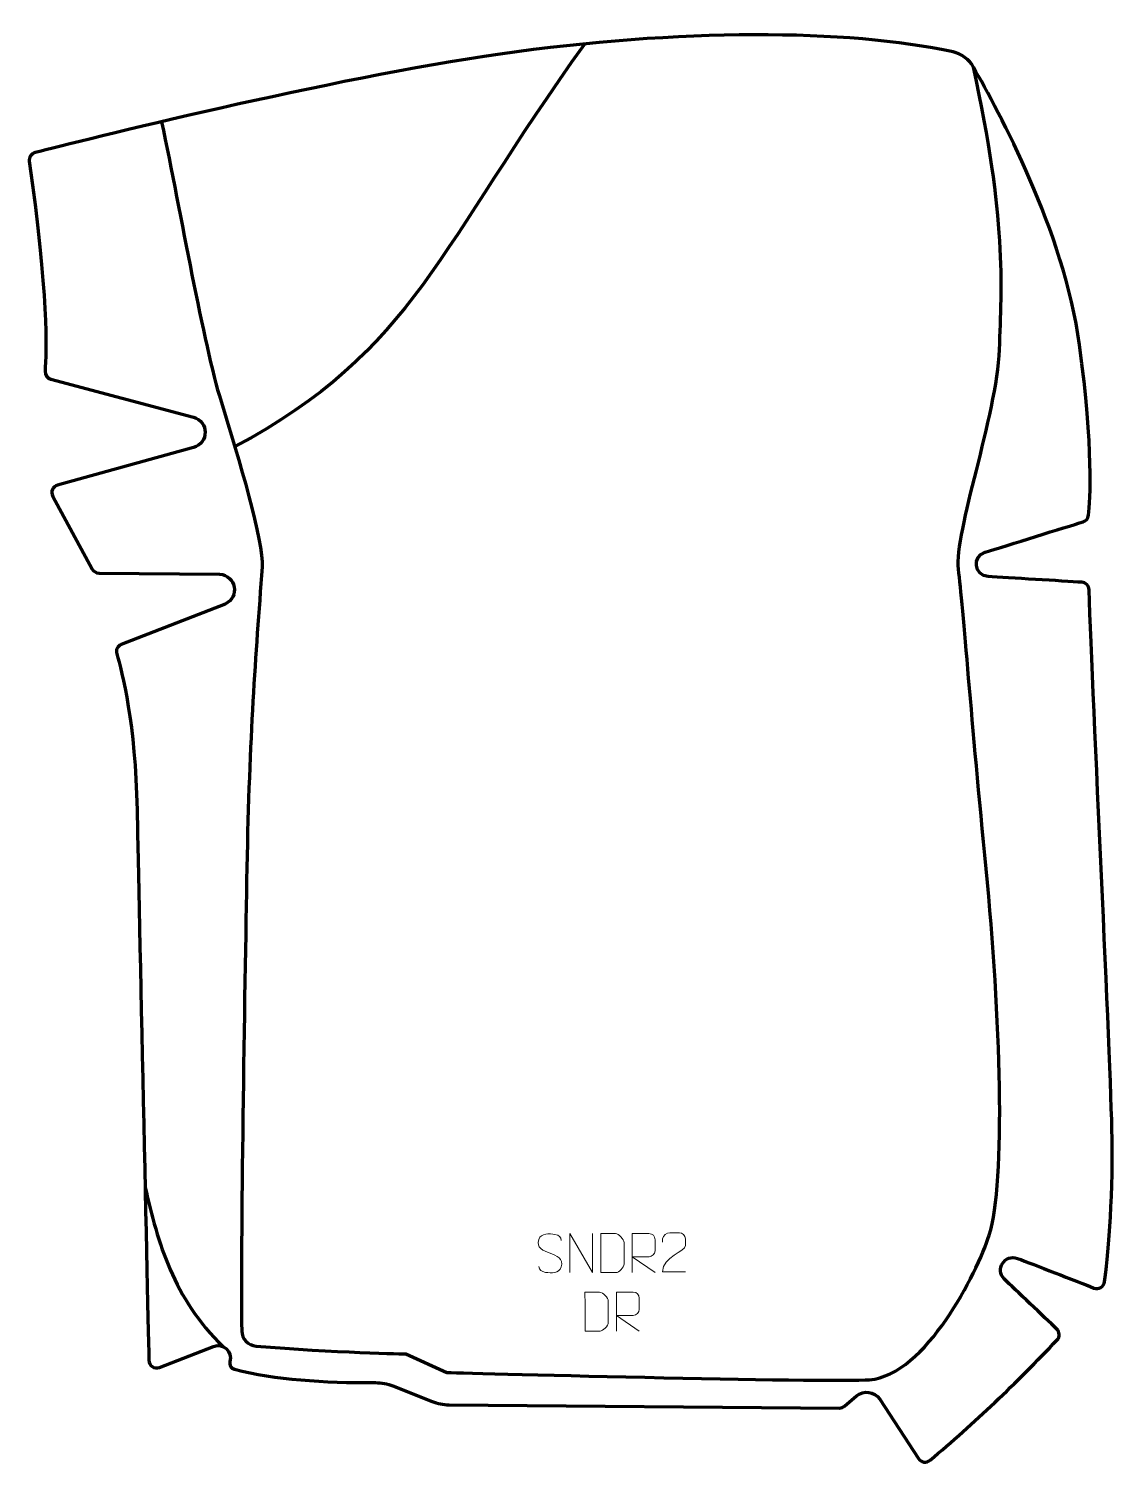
# Model space of a CAD drawing. Header units: millimetres. Extents: x -354 to 341, y -451 to 469.
import ezdxf

# ---------------------------------------------------------------- set-up
doc = ezdxf.new("R2010")
doc.units = ezdxf.units.MM
doc.header["$MEASUREMENT"] = 0
for name, color, linetype in [('layer 1', 7, 'Continuous'), ('layer 2', 7, 'Continuous'), ('layer 3', 7, 'Continuous')]:
    doc.layers.add(name, color=color, linetype=linetype)

msp = doc.modelspace()

# ---------------------------------------------------------------- linework, layer by layer
at = {"layer": 'layer 1', "color": 250, "lineweight": 9}
for points, knots in [([(-19.7946, -316.0818), (-24.0429, -314.6114), (-28.951, -312.8156), (-26.9459, -307.2953), (-26.9459, -307.2953), (-25.4424, -303.1554), (-20.2288, -303.5439), (-16.6252, -304.145), (-16.6252, -304.145), (-13.7646, -304.6222), (-12.8999, -305.8354), (-12.5893, -307.9195)], [0, 0, 0, 0, 0.25, 0.25, 0.25, 0.25, 0.5, 0.5, 0.5, 0.5, 1, 1, 1, 1]), ([(67.1033, -328.0399), (62.1889, -328.0396), (57.2745, -328.0396), (52.3604, -328.0399), (52.3604, -328.0399), (52.3604, -318.1076), (67.0114, -315.4664), (67.1033, -311.1561), (67.1033, -311.1561), (67.103, -309.732), (67.103, -308.3083), (67.1033, -306.885), (67.1033, -306.885), (67.0864, -304.8079), (64.9636, -303.0831), (63.2926, -303.0658), (63.2926, -303.0658), (61.2194, -303.0662), (59.1465, -303.0662), (57.0741, -303.0658), (57.0741, -303.0658), (55.252, -303.0493), (52.4273, -304.8414), (52.3604, -306.935), (52.3604, -306.935), (52.3604, -306.935), (52.3604, -308.9898), (52.3604, -308.9898)], [0, 0, 0, 0, 0.125, 0.125, 0.125, 0.125, 0.25, 0.25, 0.25, 0.25, 0.375, 0.375, 0.375, 0.375, 0.5, 0.5, 0.5, 0.5, 0.625, 0.625, 0.625, 0.625, 0.75, 0.75, 0.75, 0.75, 1, 1, 1, 1]), ([(-7.122, -328.5586), (-7.122, -328.5586), (-7.122, -303.6051), (-7.122, -303.6051), (-7.122, -303.6051), (-7.122, -303.6051), (7.5328, -328.5586), (7.5328, -328.5586), (7.5328, -328.5586), (7.5328, -328.5586), (7.5328, -303.6051), (7.5328, -303.6051)], [0, 0, 0, 0, 0.25, 0.25, 0.25, 0.25, 0.5, 0.5, 0.5, 0.5, 1, 1, 1, 1]), ([(12.8131, -328.5305), (15.1449, -328.5301), (20.0951, -328.5541), (22.4266, -328.5544), (22.4266, -328.5544), (24.3516, -328.6598), (27.6702, -325.1182), (27.659, -323.1009), (27.659, -323.1009), (27.6586, -317.3308), (27.6586, -315.1611), (27.659, -309.3918), (27.659, -309.3918), (27.6547, -307.2537), (24.2802, -303.5936), (22.1278, -303.6071), (22.1278, -303.6071), (19.8021, -303.6071), (15.0778, -303.6071), (12.7517, -303.6071), (12.7517, -303.6071), (12.7521, -309.354), (12.8134, -322.7832), (12.8131, -328.5305)], [0, 0, 0, 0, 0.14285714, 0.14285714, 0.14285714, 0.14285714, 0.28571429, 0.28571429, 0.28571429, 0.28571429, 0.42857143, 0.42857143, 0.42857143, 0.42857143, 0.57142857, 0.57142857, 0.57142857, 0.57142857, 0.71428571, 0.71428571, 0.71428571, 0.71428571, 1, 1, 1, 1]), ([(32.8733, -328.5586), (32.8733, -328.5586), (32.8733, -303.6051), (32.8733, -303.6051), (32.8733, -303.6051), (36.4681, -303.6051), (40.0636, -303.6051), (43.6588, -303.6051), (43.6588, -303.6051), (45.9841, -303.6428), (47.5414, -305.1328), (47.5373, -307.4992), (47.5373, -307.4992), (47.5369, -309.5347), (47.5369, -312.5941), (47.5373, -314.6301), (47.5373, -314.6301), (47.5308, -316.5056), (45.7185, -318.4474), (43.709, -318.4665), (43.709, -318.4665), (43.709, -318.4665), (32.8733, -318.4665), (32.8733, -318.4665), (32.8733, -318.4665), (32.8733, -318.4665), (47.528, -328.5586), (47.528, -328.5586)], [0, 0, 0, 0, 0.125, 0.125, 0.125, 0.125, 0.25, 0.25, 0.25, 0.25, 0.375, 0.375, 0.375, 0.375, 0.5, 0.5, 0.5, 0.5, 0.625, 0.625, 0.625, 0.625, 0.75, 0.75, 0.75, 0.75, 1, 1, 1, 1]), ([(-19.7946, -316.0819), (-15.776, -317.7286), (-10.7465, -319.6169), (-12.5805, -324.9772), (-12.5805, -324.9772), (-14.0403, -329.2436), (-18.9511, -328.9869), (-22.6772, -328.4322), (-22.6772, -328.4322), (-25.4272, -328.0224), (-26.6481, -326.8089), (-27.0261, -324.6967)], [0, 0, 0, 0, 0.25, 0.25, 0.25, 0.25, 0.5, 0.5, 0.5, 0.5, 1, 1, 1, 1]), ([(2.6996, -366.0357), (5.0314, -366.0353), (9.9816, -366.0593), (12.3131, -366.0596), (12.3131, -366.0596), (14.2381, -366.165), (17.5567, -362.6234), (17.5455, -360.6061), (17.5455, -360.6061), (17.5451, -354.836), (17.5451, -352.6663), (17.5455, -346.897), (17.5455, -346.897), (17.5412, -344.7589), (14.1667, -341.0988), (12.0143, -341.1123), (12.0143, -341.1123), (9.6886, -341.1123), (4.9643, -341.1123), (2.6382, -341.1123), (2.6382, -341.1123), (2.6386, -346.8592), (2.6999, -360.2884), (2.6996, -366.0357)], [0, 0, 0, 0, 0.14285714, 0.14285714, 0.14285714, 0.14285714, 0.28571429, 0.28571429, 0.28571429, 0.28571429, 0.42857143, 0.42857143, 0.42857143, 0.42857143, 0.57142857, 0.57142857, 0.57142857, 0.57142857, 0.71428571, 0.71428571, 0.71428571, 0.71428571, 1, 1, 1, 1]), ([(22.7598, -366.0638), (22.7598, -366.0638), (22.7598, -341.1103), (22.7598, -341.1103), (22.7598, -341.1103), (26.3546, -341.1103), (29.9501, -341.1103), (33.5453, -341.1103), (33.5453, -341.1103), (35.8706, -341.148), (37.4279, -342.638), (37.4238, -345.0044), (37.4238, -345.0044), (37.4234, -347.0399), (37.4234, -350.0993), (37.4238, -352.1353), (37.4238, -352.1353), (37.4173, -354.0108), (35.605, -355.9526), (33.5955, -355.9717), (33.5955, -355.9717), (33.5955, -355.9717), (22.7598, -355.9717), (22.7598, -355.9717), (22.7598, -355.9717), (22.7598, -355.9717), (37.4145, -366.0638), (37.4145, -366.0638)], [0, 0, 0, 0, 0.125, 0.125, 0.125, 0.125, 0.25, 0.25, 0.25, 0.25, 0.375, 0.375, 0.375, 0.375, 0.5, 0.5, 0.5, 0.5, 0.625, 0.625, 0.625, 0.625, 0.75, 0.75, 0.75, 0.75, 1, 1, 1, 1])]:
    msp.add_open_spline(points, degree=3, knots=knots, dxfattribs=at)
at = {"layer": 'layer 2', "color": 230, "lineweight": 200}
msp.add_open_spline([(-353.6139, 383.7539), (-353.9785, 386.2764), (-352.3818, 388.6691), (-349.9045, 389.2994), (-349.9045, 389.2994), (-321.4938, 396.5288), (-160.3573, 436.9782), (-51.765, 452.4271), (-51.765, 452.4271), (62.62, 468.7004), (170.6466, 468.6419), (238.625, 453.7625), (238.625, 453.7625), (244.1794, 452.5467), (248.9402, 449.016), (251.7281, 444.0759), (251.7281, 444.0759), (267.4261, 416.2633), (309.7435, 339.3148), (319.6493, 266.0374), (319.6493, 266.0374), (328.6655, 199.3377), (326.5216, 166.6205), (325.4233, 156.8191), (325.4233, 156.8191), (325.2031, 154.8507), (323.8345, 153.2032), (321.9368, 152.617), (321.9368, 152.617), (310.9303, 149.2159), (273.1085, 137.5243), (259.1249, 133.1292), (259.1249, 133.1292), (250.6945, 130.4795), (252.2173, 118.1271), (261.0379, 117.5731), (261.0379, 117.5731), (274.1766, 116.7482), (308.6869, 114.6554), (321.1254, 113.9022), (321.1254, 113.9022), (323.7011, 113.746), (325.7338, 111.6629), (325.8171, 109.0914), (325.8171, 109.0914), (328.1736, 36.3777), (339.6186, -189.6754), (340.5632, -242.5566), (340.5632, -242.5566), (341.3114, -284.4146), (337.4727, -320.4069), (335.7047, -334.5033), (335.7047, -334.5033), (335.2997, -337.7321), (331.9518, -339.7128), (328.9146, -338.522), (328.9146, -338.522), (316.9954, -333.8494), (290.3907, -323.4379), (279.8249, -319.4535), (279.8249, -319.4535), (271.7946, -316.4245), (265.2855, -326.6237), (271.4307, -332.6005), (271.4307, -332.6005), (278.6175, -339.59), (297.2027, -357.2752), (305.0495, -364.7338), (305.0495, -364.7338), (307.0333, -366.62), (307.1265, -369.75), (305.25, -371.7429), (305.25, -371.7429), (279.2178, -399.3942), (252.0866, -425.1317), (223.8147, -448.8798), (223.8147, -448.8798), (221.5159, -450.8105), (218.0413, -450.302), (216.4002, -447.7924), (216.4002, -447.7924), (216.4002, -447.7924), (191.5374, -409.7738), (191.5374, -409.7738), (191.5374, -409.7738), (188.2331, -404.72), (181.2169, -403.7299), (176.6326, -407.6697), (176.6326, -407.6697), (176.6326, -407.6697), (169.0889, -414.1527), (169.0889, -414.1527), (169.0889, -414.1527), (168.1702, -414.9418), (166.9951, -415.3718), (165.7825, -415.3622), (165.7825, -415.3622), (165.7825, -415.3622), (-84.4821, -413.3252), (-84.4821, -413.3252), (-84.4821, -413.3252), (-88.2021, -413.2948), (-91.8838, -412.5751), (-95.3394, -411.2023), (-95.3394, -411.2023), (-95.3394, -411.2023), (-120.4416, -401.2317), (-120.4416, -401.2317), (-120.4416, -401.2317), (-124.0176, -399.8112), (-127.8355, -399.0965), (-131.6855, -399.1087), (-131.6855, -399.1087), (-165.0571, -399.216), (-196.0337, -397.1573), (-222.0098, -390.5756), (-222.0098, -390.5756), (-224.235, -390.0118), (-225.5593, -387.734), (-224.9369, -385.5304), (-224.9369, -385.5304), (-223.1483, -379.2004), (-229.3807, -373.5558), (-235.5302, -375.9359), (-235.5302, -375.9359), (-235.5302, -375.9359), (-270.1449, -389.3315), (-270.1449, -389.3315), (-270.1449, -389.3315), (-273.3789, -390.5835), (-276.877, -388.2545), (-276.9518, -384.7973), (-276.9518, -384.7973), (-277.9802, -337.4063), (-283.8216, -68.0325), (-284.4899, -31.9138), (-284.4899, -31.9138), (-285.5072, 23.054), (-294.1033, 56.5459), (-297.5655, 67.9165), (-297.5655, 67.9165), (-298.3238, 70.4064), (-297.0328, 73.0571), (-294.6016, 74.0059), (-294.6016, 74.0059), (-294.6016, 74.0059), (-228.1247, 99.9427), (-228.1247, 99.9427), (-228.1247, 99.9427), (-218.4788, 104.1742), (-221.1063, 118.4793), (-231.6294, 119.0231), (-231.6294, 119.0231), (-231.6294, 119.0231), (-308.8689, 119.767), (-308.8689, 119.767), (-308.8689, 119.767), (-310.6853, 119.7848), (-312.3489, 120.7827), (-313.2143, 122.3744), (-313.2143, 122.3744), (-313.2143, 122.3744), (-338.5507, 168.9566), (-338.5507, 168.9566), (-338.5507, 168.9566), (-340.0817, 171.7717), (-338.5903, 175.2759), (-335.4956, 176.1356), (-335.4956, 176.1356), (-335.4956, 176.1356), (-248.2756, 200.357), (-248.2756, 200.357), (-248.2756, 200.357), (-238.3386, 203.0222), (-238.4277, 217.1089), (-248.3975, 219.6436), (-248.3975, 219.6436), (-248.3975, 219.6436), (-339.785, 244.0309), (-339.785, 244.0309), (-339.785, 244.0309), (-342.1065, 244.6502), (-343.6584, 246.8267), (-343.477, 249.2157), (-343.477, 249.2157), (-342.5834, 260.9721), (-341.4435, 299.5525), (-353.6139, 383.7539)], degree=3, knots=[0, 0, 0, 0, 0.02083333, 0.02083333, 0.02083333, 0.02083333, 0.04166667, 0.04166667, 0.04166667, 0.04166667, 0.0625, 0.0625, 0.0625, 0.0625, 0.08333333, 0.08333333, 0.08333333, 0.08333333, 0.10416667, 0.10416667, 0.10416667, 0.10416667, 0.125, 0.125, 0.125, 0.125, 0.14583333, 0.14583333, 0.14583333, 0.14583333, 0.16666667, 0.16666667, 0.16666667, 0.16666667, 0.1875, 0.1875, 0.1875, 0.1875, 0.20833333, 0.20833333, 0.20833333, 0.20833333, 0.22916667, 0.22916667, 0.22916667, 0.22916667, 0.25, 0.25, 0.25, 0.25, 0.27083333, 0.27083333, 0.27083333, 0.27083333, 0.29166667, 0.29166667, 0.29166667, 0.29166667, 0.3125, 0.3125, 0.3125, 0.3125, 0.33333333, 0.33333333, 0.33333333, 0.33333333, 0.35416667, 0.35416667, 0.35416667, 0.35416667, 0.375, 0.375, 0.375, 0.375, 0.39583333, 0.39583333, 0.39583333, 0.39583333, 0.41666667, 0.41666667, 0.41666667, 0.41666667, 0.4375, 0.4375, 0.4375, 0.4375, 0.45833333, 0.45833333, 0.45833333, 0.45833333, 0.47916667, 0.47916667, 0.47916667, 0.47916667, 0.5, 0.5, 0.5, 0.5, 0.52083333, 0.52083333, 0.52083333, 0.52083333, 0.54166667, 0.54166667, 0.54166667, 0.54166667, 0.5625, 0.5625, 0.5625, 0.5625, 0.58333333, 0.58333333, 0.58333333, 0.58333333, 0.60416667, 0.60416667, 0.60416667, 0.60416667, 0.625, 0.625, 0.625, 0.625, 0.64583333, 0.64583333, 0.64583333, 0.64583333, 0.66666667, 0.66666667, 0.66666667, 0.66666667, 0.6875, 0.6875, 0.6875, 0.6875, 0.70833333, 0.70833333, 0.70833333, 0.70833333, 0.72916667, 0.72916667, 0.72916667, 0.72916667, 0.75, 0.75, 0.75, 0.75, 0.77083333, 0.77083333, 0.77083333, 0.77083333, 0.79166667, 0.79166667, 0.79166667, 0.79166667, 0.8125, 0.8125, 0.8125, 0.8125, 0.83333333, 0.83333333, 0.83333333, 0.83333333, 0.85416667, 0.85416667, 0.85416667, 0.85416667, 0.875, 0.875, 0.875, 0.875, 0.89583333, 0.89583333, 0.89583333, 0.89583333, 0.91666667, 0.91666667, 0.91666667, 0.91666667, 0.9375, 0.9375, 0.9375, 0.9375, 0.95833333, 0.95833333, 0.95833333, 0.95833333, 1, 1, 1, 1], dxfattribs=at)
at = {"layer": 'layer 3', "color": 142, "lineweight": 200}
for points in [[(2.5658, 458.9954), (-90.2771, 330.8256), (-107.0515, 261.5481), (-221.8848, 200.819)], [(-279.3517, -273.9275), (-270.9246, -309.7124), (-261.6865, -344.6383), (-229.2832, -376.1207)]]:
    msp.add_open_spline(points, degree=3, dxfattribs=at)
msp.add_open_spline([(-268.7911, 409.0643), (-256.2966, 349.4848), (-242, 266.6566), (-230.6807, 229.8143), (-230.6807, 229.8143), (-219.3618, 192.9718), (-203.137, 139.6233), (-204.3154, 123.699), (-204.3154, 123.699), (-208.5686, 66.2359), (-212.5671, 15.9431), (-214.1144, -69.2267), (-214.1144, -69.2267), (-215.5566, -148.5825), (-218.3634, -316.0309), (-217.4396, -365.9623), (-217.4396, -365.9623), (-217.3449, -371.0828), (-213.3777, -375.302), (-208.2574, -375.7169), (-208.2574, -375.7169), (-158.5982, -379.7369), (-112.1959, -380.7247), (-112.1959, -380.7247), (-112.1959, -380.7247), (-112.1959, -380.7247), (-85.9053, -392.6012), (-85.9053, -392.6012), (-85.9053, -392.6012), (-85.9053, -392.6012), (162.1855, -399.204), (184.9379, -397.2568), (184.9379, -397.2568), (221.2882, -394.1463), (253.7819, -329.1755), (261.742, -304.5242), (261.742, -304.5242), (272.6882, -270.6263), (268.9945, -163.2377), (259.7812, -69.8297), (259.7812, -69.8297), (250.5675, 23.5784), (245.0232, 98.471), (242.1042, 122.1913), (242.1042, 122.1913), (239.1847, 145.912), (266.758, 220.5847), (268.3373, 263.009), (268.3373, 263.009), (269.9166, 305.4333), (272.8804, 345.9941), (251.7282, 444.0756)], degree=3, knots=[0, 0, 0, 0, 0.07142857, 0.07142857, 0.07142857, 0.07142857, 0.14285714, 0.14285714, 0.14285714, 0.14285714, 0.21428571, 0.21428571, 0.21428571, 0.21428571, 0.28571429, 0.28571429, 0.28571429, 0.28571429, 0.35714286, 0.35714286, 0.35714286, 0.35714286, 0.42857143, 0.42857143, 0.42857143, 0.42857143, 0.5, 0.5, 0.5, 0.5, 0.57142857, 0.57142857, 0.57142857, 0.57142857, 0.64285714, 0.64285714, 0.64285714, 0.64285714, 0.71428571, 0.71428571, 0.71428571, 0.71428571, 0.78571429, 0.78571429, 0.78571429, 0.78571429, 0.85714286, 0.85714286, 0.85714286, 0.85714286, 1, 1, 1, 1], dxfattribs=at)

doc.saveas('drawing.dxf')
